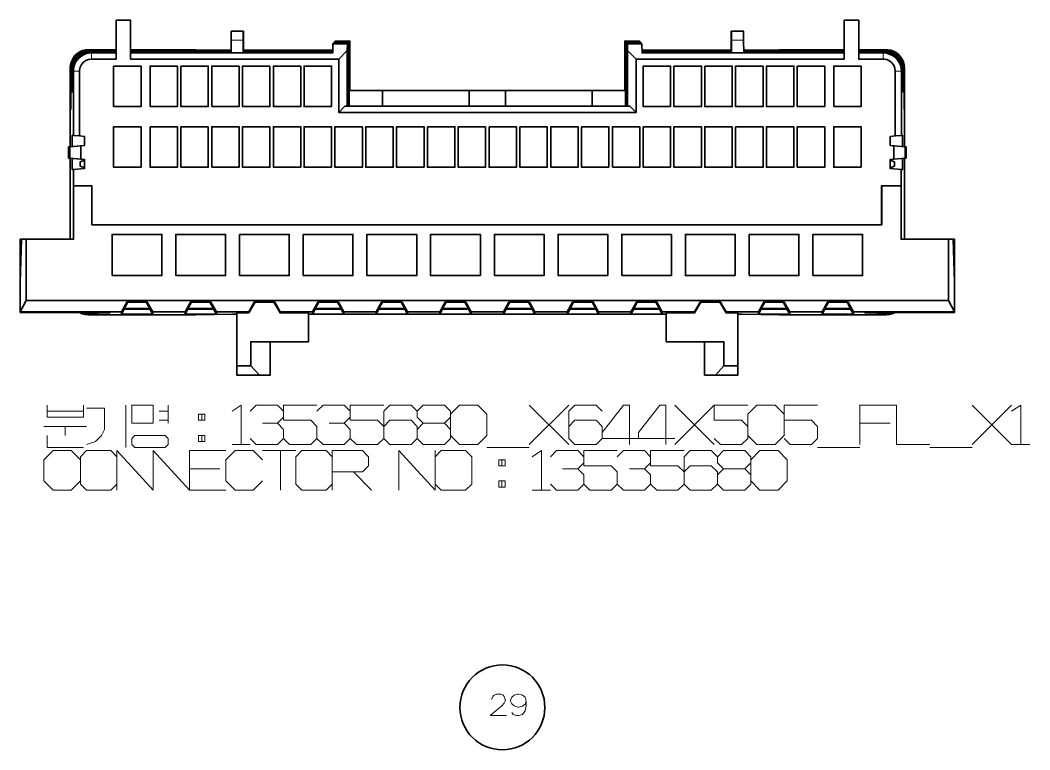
# Model space of a CAD drawing. Header units: millimetres. Extents: x 0 to 174, y 0 to 33.
# Drawn here: x 19.269 to 22.544, y 12.629 to 14.996 of the extents above; entities that cross this region are included whole.
import ezdxf

# ---------------------------------------------------------------- set-up
doc = ezdxf.new("R2010")
doc.units = ezdxf.units.MM
doc.layers.add('PDF2_형상', color=157, linetype='Continuous', true_color=0x405f80)

msp = doc.modelspace()

# ---------------------------------------------------------------- linework, layer by layer
at = {"layer": 'PDF2_형상', "color": 7, "lineweight": 35}
for points in [[(22.1269, 14.4589), (22.1275, 14.4589), (22.1275, 14.5118), (22.0915, 14.515), (22.0915, 14.5446), (22.1037, 14.5456), (22.1037, 14.5888), (22.0915, 14.5899), (22.0915, 14.6193), (22.1078, 14.6208), (22.1078, 14.8311), (22.1065, 14.8408), (22.1029, 14.8499), (22.0972, 14.8578), (22.0897, 14.864), (22.081, 14.8683), (22.0714, 14.8703), (22.0686, 14.8703), (21.9892, 14.8703), (21.9892, 14.9962), (21.9419, 14.9962), (21.9419, 14.8703), (21.2667, 14.8703), (21.2667, 14.6969), (20.3021, 14.6969), (20.3021, 14.8703), (19.6269, 14.8703), (19.6269, 14.9962), (19.5797, 14.9962), (19.5797, 14.8703), (19.5003, 14.8703), (19.4906, 14.869), (19.4815, 14.8656), (19.4736, 14.8599), (19.4674, 14.8524), (19.4631, 14.8435), (19.4611, 14.8339), (19.4611, 14.8311), (19.4611, 14.6208), (19.4774, 14.6193), (19.4774, 14.5899), (19.465, 14.5888), (19.465, 14.5456), (19.4774, 14.5446), (19.4774, 14.515), (19.4414, 14.5118), (19.4414, 14.4589), (19.4419, 14.4589), (19.4419, 14.2857), (19.2883, 14.2857), (19.2733, 14.2857)], [(19.6269, 14.8901), (19.9528, 14.8901), (19.9529, 14.9318), (19.9532, 14.959), (19.9532, 14.9601), (19.9533, 14.9603), (19.9926, 14.9603)], [(20.2829, 14.92), (20.2826, 14.8901), (19.9921, 14.8901), (19.9931, 14.8911), (19.9931, 14.9603), (19.9926, 14.9603), (19.9926, 14.9601), (19.9926, 14.9592), (19.9924, 14.9318), (19.9921, 14.8901), (19.9528, 14.8901)], [(21.5761, 14.9603), (21.5757, 14.9603), (21.5757, 14.8911), (21.5767, 14.8901), (21.5765, 14.9318), (21.5762, 14.959), (21.5762, 14.9601), (21.5761, 14.9603), (21.6156, 14.9603), (21.6156, 14.9601), (21.6157, 14.9592), (21.616, 14.9318), (21.6161, 14.8901), (21.5767, 14.8901), (21.2862, 14.8901), (21.286, 14.92)], [(20.2868, 14.9222), (20.2868, 14.9239), (20.2911, 14.9282), (20.3385, 14.9282)], [(20.2868, 14.9239), (20.334, 14.9239)], [(20.3301, 14.92), (20.33, 14.8982), (20.33, 14.7168)], [(20.3326, 14.7168), (20.3326, 14.855), (20.3324, 14.9222)], [(20.3336, 14.7168), (20.3336, 14.8546), (20.334, 14.9239), (20.3385, 14.9282), (20.3385, 14.8987), (20.3385, 14.7679)], [(21.2304, 14.7679), (21.2304, 14.8987), (21.2304, 14.9282), (21.2349, 14.9239), (21.2821, 14.9239)], [(21.2304, 14.9282), (21.2776, 14.9282), (21.2821, 14.9239), (21.2821, 14.9222)], [(21.2351, 14.7168), (21.2351, 14.8546), (21.2349, 14.9239)], [(21.2364, 14.9222), (21.2361, 14.855), (21.2361, 14.7168)], [(21.2389, 14.7168), (21.2389, 14.8982), (21.2387, 14.92)], [(19.5797, 14.9006), (19.4899, 14.9006), (19.4801, 14.8997), (19.4706, 14.8974), (19.4617, 14.8933), (19.4535, 14.8879), (19.4463, 14.8812), (19.4403, 14.8735), (19.4357, 14.8649), (19.4325, 14.8556), (19.431, 14.8458), (19.4308, 14.8415), (19.4308, 14.5857)], [(19.5797, 14.8942), (19.5443, 14.8942), (19.5443, 14.8953), (19.4951, 14.8953), (19.4853, 14.8944), (19.4758, 14.8921), (19.4668, 14.8882), (19.4586, 14.8828), (19.4515, 14.8761), (19.4456, 14.8683), (19.4408, 14.8596), (19.4378, 14.8503), (19.4363, 14.8407), (19.4361, 14.8362), (19.4361, 14.764), (19.4383, 14.764), (19.4383, 14.834), (19.4383, 14.8358), (19.4396, 14.8456), (19.4422, 14.855), (19.4432, 14.8574), (19.4479, 14.866), (19.4539, 14.8738), (19.4611, 14.8804), (19.4693, 14.8857), (19.4783, 14.8896), (19.4878, 14.8921), (19.4976, 14.8929)], [(19.4413, 14.6225), (19.4413, 14.8311), (19.4414, 14.8354), (19.4429, 14.8451), (19.446, 14.8544), (19.4507, 14.8631), (19.4567, 14.8708), (19.4638, 14.8775), (19.4719, 14.8829), (19.481, 14.8869), (19.4904, 14.8893), (19.5003, 14.8901), (19.5797, 14.8901)], [(19.5797, 14.8928), (19.4976, 14.8928)], [(19.5443, 14.8928), (19.5443, 14.8942)], [(19.9528, 14.8987), (19.8372, 14.9006), (19.6269, 14.9006)], [(19.6269, 14.8942), (19.9528, 14.8942)], [(19.9528, 14.8928), (19.6269, 14.8928)], [(20.2826, 14.8987), (19.9931, 14.8987)], [(19.9931, 14.8942), (20.2826, 14.8942)], [(20.2826, 14.8928), (19.9931, 14.8928)], [(20.3021, 14.8703), (20.33, 14.8982)], [(21.2389, 14.8982), (21.2667, 14.8703)], [(21.5757, 14.8987), (21.2861, 14.8987)], [(21.2862, 14.8942), (21.5757, 14.8942)], [(21.5757, 14.8928), (21.2862, 14.8928)], [(21.9419, 14.9006), (21.7317, 14.9006), (21.616, 14.8987)], [(21.6161, 14.8942), (21.9419, 14.8942)], [(21.9419, 14.8928), (21.6161, 14.8928)], [(21.6161, 14.8901), (21.9419, 14.8901)], [(22.1381, 14.5857), (22.1381, 14.8415), (22.1372, 14.8513), (22.1347, 14.8608), (22.1308, 14.8697), (22.1254, 14.8779), (22.1188, 14.8851), (22.111, 14.8911), (22.1024, 14.8957), (22.0931, 14.8989), (22.0833, 14.9004), (22.0789, 14.9006), (21.9892, 14.9006)], [(21.9892, 14.8942), (22.0246, 14.8942), (22.0246, 14.8953), (22.0738, 14.8953), (22.0781, 14.8951), (22.0878, 14.8936), (22.0971, 14.8906), (22.1057, 14.8858), (22.1135, 14.8799), (22.1201, 14.8728), (22.1256, 14.8646), (22.1296, 14.8556), (22.1319, 14.8461), (22.1328, 14.8362), (22.1328, 14.764), (22.1306, 14.764), (22.1306, 14.834), (22.1297, 14.8438), (22.1272, 14.8532), (22.1267, 14.855), (22.1224, 14.8639), (22.1167, 14.8718), (22.1097, 14.8788), (22.1017, 14.8844), (22.0929, 14.8887), (22.0835, 14.8915), (22.0738, 14.8928), (22.0713, 14.8929)], [(22.0713, 14.8928), (21.9892, 14.8928)], [(21.9892, 14.8901), (22.0686, 14.8901), (22.0729, 14.89), (22.0826, 14.8885), (22.0919, 14.8854), (22.1006, 14.8807), (22.1083, 14.8747), (22.115, 14.8675), (22.1204, 14.8594), (22.1244, 14.8504), (22.1268, 14.841), (22.1276, 14.8311), (22.1276, 14.6225)], [(22.0246, 14.8942), (22.0246, 14.8928)], [(20.3336, 14.8546), (20.3326, 14.8546)], [(21.2361, 14.8546), (21.2351, 14.8546)], [(20.3362, 14.7168), (20.3364, 14.7679), (20.4444, 14.7679), (20.7254, 14.7679)], [(20.4444, 14.7168), (20.4444, 14.7679)], [(20.7254, 14.7168), (20.7254, 14.7679), (20.8435, 14.7679), (21.1244, 14.7679)], [(20.8435, 14.7679), (20.8435, 14.7168)], [(21.1244, 14.7168), (21.1244, 14.7679), (21.2325, 14.7679), (21.2325, 14.7168)], [(20.3021, 14.6969), (20.3222, 14.7168), (21.2467, 14.7168), (21.2667, 14.6969)], [(19.4375, 14.5864), (19.4375, 14.6228), (19.4413, 14.6225), (19.4611, 14.6208)], [(22.1078, 14.6208), (22.1276, 14.6225), (22.1314, 14.6228), (22.1314, 14.5864)], [(19.465, 14.5888), (19.4293, 14.5856), (19.4257, 14.5853), (19.4257, 14.549), (19.4293, 14.5488), (19.4293, 14.5856)], [(22.1396, 14.5856), (22.1396, 14.5488), (22.1432, 14.549), (22.1432, 14.5853), (22.1396, 14.5856), (22.1037, 14.5888)], [(19.465, 14.5456), (19.4293, 14.5488)], [(19.4308, 14.5486), (19.4308, 14.2857)], [(19.4414, 14.5118), (19.4375, 14.5115), (19.4375, 14.5481)], [(22.1396, 14.5488), (22.1037, 14.5456)], [(22.1314, 14.5481), (22.1314, 14.5115), (22.1275, 14.5118)], [(22.1381, 14.2857), (22.1381, 14.5486)], [(19.4774, 14.5422), (19.4636, 14.5367), (19.4636, 14.5229), (19.4774, 14.5174)], [(22.0915, 14.5422), (22.1053, 14.5367), (22.1053, 14.5229), (22.0915, 14.5174)], [(19.4419, 14.4589), (19.501, 14.4589), (19.501, 14.3325), (22.0639, 14.3325), (22.0639, 14.4589), (22.1269, 14.4589), (22.1269, 14.2857), (22.2804, 14.2857), (22.2804, 14.0868), (22.3001, 14.05), (21.9721, 14.05), (21.9721, 14.0429), (21.8704, 14.0429), (21.8704, 14.05), (21.7654, 14.05), (21.7654, 14.0429), (21.6638, 14.0429), (21.6638, 14.05), (21.5587, 14.05), (21.5587, 14.0463), (21.5974, 14.0463), (21.5974, 13.8743), (21.5974, 13.8447), (21.5242, 13.8447), (21.5521, 13.8743), (21.5521, 13.9531), (21.3651, 13.9531), (21.3651, 14.0463), (21.4569, 14.0463), (21.4569, 14.05), (21.3519, 14.05), (21.3519, 14.0429), (21.2503, 14.0429), (21.2503, 14.05), (21.1453, 14.05), (21.1453, 14.0429), (21.0436, 14.0429), (21.0436, 14.05), (20.9386, 14.05), (20.9386, 14.0429), (20.8369, 14.0429), (20.8369, 14.05), (20.7319, 14.05), (20.7319, 14.0429), (20.6303, 14.0429), (20.6303, 14.05), (20.5253, 14.05), (20.5253, 14.0429), (20.4235, 14.0429), (20.4235, 14.05), (20.3185, 14.05), (20.3185, 14.0429), (20.2168, 14.0429), (20.2168, 14.05), (20.1118, 14.05), (20.1118, 14.0463), (20.2038, 14.0463), (20.2038, 13.9531), (20.0167, 13.9531), (20.0167, 13.8743), (20.0447, 13.8447)], [(19.501, 14.4589), (19.5015, 14.4589), (19.5015, 14.3325)], [(22.0635, 14.3325), (22.0635, 14.4589), (22.0639, 14.4589)], [(19.2883, 14.0868), (19.2686, 14.05), (19.2686, 14.1461), (19.2686, 14.2857), (19.2733, 14.2857), (19.2686, 14.1461)], [(22.2804, 14.0868), (19.2883, 14.0868), (19.2883, 14.2857)], [(22.0826, 14.0479), (22.0821, 14.0478), (22.0724, 14.0469), (22.0092, 14.0469), (22.0092, 14.0479), (22.3001, 14.0479), (22.3001, 14.05), (22.3001, 14.1461), (22.3001, 14.2857), (22.2956, 14.2857), (22.2804, 14.2857)], [(22.2956, 14.2857), (22.3001, 14.1461)], [(19.5968, 14.05), (19.6143, 14.0817), (19.6808, 14.0817), (19.6985, 14.05)], [(19.5968, 14.0429), (19.6057, 14.0586)], [(19.6175, 14.0817), (19.6057, 14.0612)], [(19.6894, 14.0612), (19.6778, 14.0817)], [(19.6985, 14.0429), (19.6894, 14.0586)], [(19.8035, 14.05), (19.821, 14.0817), (19.8876, 14.0817), (19.9051, 14.05)], [(19.8035, 14.0429), (19.8124, 14.0586)], [(19.8242, 14.0817), (19.8124, 14.0612)], [(19.8963, 14.0612), (19.8844, 14.0817)], [(19.9051, 14.0429), (19.8963, 14.0586)], [(20.0306, 14.0817), (20.0101, 14.0463)], [(20.0101, 14.05), (20.0278, 14.0817), (20.0943, 14.0817), (20.1118, 14.05)], [(20.0914, 14.0817), (20.1118, 14.0463)], [(20.2168, 14.05), (20.2344, 14.0817), (20.301, 14.0817), (20.3185, 14.05)], [(20.2168, 14.0429), (20.2258, 14.0586)], [(20.2375, 14.0817), (20.2258, 14.0612)], [(20.3096, 14.0612), (20.2978, 14.0817)], [(20.3185, 14.0429), (20.3096, 14.0586)], [(20.4235, 14.05), (20.4411, 14.0817), (20.5076, 14.0817), (20.5253, 14.05)], [(20.4235, 14.0429), (20.4325, 14.0586)], [(20.4442, 14.0817), (20.4325, 14.0612)], [(20.5163, 14.0612), (20.5046, 14.0817)], [(20.5253, 14.0429), (20.5163, 14.0586)], [(20.6303, 14.05), (20.6478, 14.0817), (20.7143, 14.0817), (20.7319, 14.05)], [(20.6303, 14.0429), (20.6392, 14.0586)], [(20.651, 14.0817), (20.6392, 14.0612)], [(20.7229, 14.0612), (20.7112, 14.0817)], [(20.7229, 14.0586), (20.7319, 14.0429)], [(20.8369, 14.05), (20.8544, 14.0817), (20.9211, 14.0817), (20.9386, 14.05)], [(20.8369, 14.0429), (20.8458, 14.0586)], [(20.8576, 14.0817), (20.8458, 14.0612)], [(20.9296, 14.0612), (20.9179, 14.0817)], [(20.9386, 14.0429), (20.9296, 14.0586)], [(21.0436, 14.05), (21.0611, 14.0817), (21.1278, 14.0817), (21.1453, 14.05)], [(21.0526, 14.0586), (21.0436, 14.0429)], [(21.0643, 14.0817), (21.0526, 14.0612)], [(21.1364, 14.0612), (21.1246, 14.0817)], [(21.1453, 14.0429), (21.1364, 14.0586)], [(21.2503, 14.05), (21.2679, 14.0817), (21.3344, 14.0817), (21.3519, 14.05)], [(21.2503, 14.0429), (21.2593, 14.0586)], [(21.271, 14.0817), (21.2593, 14.0612)], [(21.3431, 14.0612), (21.3312, 14.0817)], [(21.3519, 14.0429), (21.3431, 14.0586)], [(21.4569, 14.05), (21.4746, 14.0817), (21.5411, 14.0817), (21.5587, 14.05)], [(21.4774, 14.0817), (21.4569, 14.0463)], [(21.5382, 14.0817), (21.5587, 14.0463)], [(21.6638, 14.05), (21.6813, 14.0817), (21.7478, 14.0817), (21.7654, 14.05)], [(21.6726, 14.0586), (21.6638, 14.0429)], [(21.6844, 14.0817), (21.6726, 14.0612)], [(21.7564, 14.0612), (21.7447, 14.0817)], [(21.7564, 14.0586), (21.7654, 14.0429)], [(21.8704, 14.05), (21.8879, 14.0817), (21.9546, 14.0817), (21.9721, 14.05)], [(21.8793, 14.0586), (21.8704, 14.0429)], [(21.8911, 14.0817), (21.8793, 14.0612)], [(21.9631, 14.0612), (21.9514, 14.0817)], [(21.9631, 14.0586), (21.9721, 14.0429)], [(19.4863, 14.0479), (19.496, 14.0469), (19.4965, 14.0469), (19.5596, 14.0469), (19.5596, 14.0479), (19.2686, 14.0479), (19.2686, 14.05), (19.5968, 14.05), (19.5968, 14.0429), (19.6985, 14.0429), (19.6985, 14.05), (19.8035, 14.05), (19.8035, 14.0429), (19.9051, 14.0429), (19.9051, 14.05), (20.0101, 14.05), (20.0101, 14.0463), (19.9714, 14.0463), (19.9714, 13.8743), (19.9714, 13.8447), (20.0447, 13.8447), (20.0797, 13.8447), (20.0797, 13.9531)], [(19.4611, 14.0479), (19.47, 14.0438), (19.4794, 14.0412), (19.4893, 14.0404), (19.4899, 14.0404), (19.8372, 14.0404), (19.9576, 14.0422), (19.9714, 14.0422)], [(19.4664, 14.0479), (19.4756, 14.0444), (19.4853, 14.0425), (19.4917, 14.0422), (19.5207, 14.0422), (19.5207, 14.0414), (19.4908, 14.0414), (19.4824, 14.0419), (19.4728, 14.0442), (19.4638, 14.0479)], [(20.2038, 14.0422), (21.3651, 14.0422)], [(21.5974, 14.0422), (21.6113, 14.0422), (21.7317, 14.0404), (22.0789, 14.0404), (22.0888, 14.0411), (22.0982, 14.0436), (22.1072, 14.0475), (22.1078, 14.0479)], [(22.1051, 14.0479), (22.0972, 14.0446), (22.0878, 14.0421), (22.0779, 14.0414), (22.0482, 14.0414), (22.0482, 14.0422), (22.0771, 14.0422), (22.0869, 14.0431), (22.0964, 14.0454), (22.1024, 14.0479)], [(21.4892, 13.9531), (21.4892, 13.8447), (21.5242, 13.8447)], [(19.9714, 13.8743), (20.0167, 13.8743)], [(21.5521, 13.8743), (21.5974, 13.8743)]]:
    msp.add_lwpolyline(points, dxfattribs=at)
at = {"layer": 'PDF2_형상', "color": 7, "lineweight": 13}
for points in [[(19.9924, 14.9318), (19.9529, 14.9318)], [(21.616, 14.9318), (21.5765, 14.9318)], [(19.4899, 14.9006), (19.4908, 14.8996)], [(19.4917, 14.8987), (19.4951, 14.8953)], [(19.4976, 14.8928), (19.5003, 14.8901), (19.5003, 14.8703)], [(22.0686, 14.8703), (22.0686, 14.8901), (22.0713, 14.8928)], [(22.0738, 14.8953), (22.0771, 14.8987)], [(22.0779, 14.8996), (22.0789, 14.9006)], [(19.4317, 14.8406), (19.4308, 14.8415)], [(19.4361, 14.8362), (19.4326, 14.8397)], [(22.1363, 14.8397), (22.1328, 14.8362)], [(22.1381, 14.8415), (22.1371, 14.8406)], [(19.4611, 14.8311), (19.4413, 14.8311), (19.4383, 14.834)], [(22.1306, 14.834), (22.1276, 14.8311), (22.1078, 14.8311)], [(19.4908, 14.0414), (19.4899, 14.0404)], [(19.4965, 14.0469), (19.4917, 14.0422)], [(22.0771, 14.0422), (22.0724, 14.0469)], [(22.0789, 14.0404), (22.0779, 14.0414)], [(19.3556, 13.7472), (19.3556, 13.7079), (19.4736, 13.7079), (19.4736, 13.7472), (19.4736, 13.7275), (19.3556, 13.7275)], [(19.4835, 13.7374), (19.5425, 13.7374), (19.5425, 13.6981), (19.5425, 13.6685), (19.5326, 13.6488), (19.5131, 13.6292), (19.4835, 13.6193)], [(19.6114, 13.7472), (19.6114, 13.6094)], [(19.7197, 13.7275), (19.7492, 13.7275)], [(19.7492, 13.7472), (19.7492, 13.6882)], [(19.956, 13.7275), (19.9854, 13.7472), (19.9854, 13.6193)], [(20.015, 13.7275), (20.0346, 13.7472), (20.1036, 13.7472), (20.1232, 13.7275), (20.1232, 13.7079), (20.1036, 13.6882), (20.0543, 13.6882), (20.1036, 13.6882), (20.1232, 13.6685), (20.1232, 13.6389), (20.1036, 13.6193), (20.0346, 13.6193), (20.015, 13.6389)], [(20.2315, 13.7472), (20.1232, 13.7472), (20.1232, 13.6981), (20.2118, 13.6981), (20.2315, 13.6783), (20.2315, 13.6389), (20.2118, 13.6193), (20.1429, 13.6193), (20.1232, 13.6389)], [(20.2315, 13.7275), (20.2512, 13.7472), (20.3201, 13.7472), (20.3397, 13.7275), (20.3397, 13.7079), (20.3201, 13.6882), (20.2708, 13.6882), (20.3201, 13.6882), (20.3397, 13.6685), (20.3397, 13.6389), (20.3201, 13.6193), (20.2512, 13.6193), (20.2315, 13.6389)], [(20.4481, 13.7472), (20.3397, 13.7472), (20.3397, 13.6981), (20.4283, 13.6981), (20.4481, 13.6783), (20.4481, 13.6389), (20.4283, 13.6193), (20.3594, 13.6193), (20.3397, 13.6389)], [(20.5563, 13.7275), (20.5367, 13.7472), (20.4678, 13.7472), (20.4481, 13.7275), (20.4481, 13.6389), (20.4678, 13.6193), (20.5367, 13.6193), (20.5563, 13.6389), (20.5563, 13.6783), (20.5367, 13.6981), (20.4678, 13.6981), (20.4481, 13.6783)], [(20.9204, 13.7472), (21.0485, 13.6193)], [(21.0485, 13.7472), (20.9204, 13.6193)], [(21.1567, 13.7275), (21.1369, 13.7472), (21.0681, 13.7472), (21.0485, 13.7275), (21.0485, 13.6389), (21.0681, 13.6193), (21.1369, 13.6193), (21.1567, 13.6389), (21.1567, 13.6783), (21.1369, 13.6981), (21.0681, 13.6981), (21.0485, 13.6783)], [(21.2453, 13.6193), (21.2453, 13.7472), (21.2256, 13.7472), (21.1567, 13.6586), (21.1567, 13.6389), (21.2749, 13.6389)], [(21.3633, 13.6193), (21.3633, 13.7472), (21.3438, 13.7472), (21.2749, 13.6586), (21.2749, 13.6389), (21.3929, 13.6389)], [(21.3929, 13.7472), (21.5208, 13.6193)], [(21.5208, 13.7472), (21.3929, 13.6193)], [(21.6292, 13.7472), (21.5208, 13.7472), (21.5208, 13.6981), (21.6094, 13.6981), (21.6292, 13.6783), (21.6292, 13.6389), (21.6094, 13.6193), (21.5406, 13.6193), (21.5208, 13.6389)], [(21.8556, 13.7472), (21.7472, 13.7472), (21.7472, 13.6981), (21.8358, 13.6981), (21.8556, 13.6783), (21.8556, 13.6389), (21.8358, 13.6193), (21.7669, 13.6193), (21.7472, 13.6389)], [(22.2197, 13.6193), (22.1114, 13.6193), (22.1114, 13.7472), (21.9933, 13.7472), (21.9933, 13.6193)], [(22.3575, 13.7472), (22.4854, 13.6193), (22.5444, 13.6193)], [(22.4854, 13.7472), (22.3575, 13.6193)], [(22.4854, 13.7275), (22.515, 13.7472), (22.515, 13.6193)], [(19.7197, 13.6981), (19.7492, 13.6981)], [(19.8575, 13.7176), (19.8575, 13.6981)], [(19.3457, 13.6783), (19.4835, 13.6783)], [(19.4146, 13.6783), (19.4146, 13.6488)], [(20.576, 13.6882), (20.5563, 13.6685), (20.5563, 13.6389), (20.576, 13.6193), (20.6449, 13.6193), (20.6646, 13.6389), (20.6646, 13.6685), (20.6449, 13.6882)], [(22.0918, 13.6882), (21.9933, 13.6882)], [(19.3556, 13.6488), (19.3556, 13.6094), (19.4736, 13.6094)], [(19.8575, 13.6488), (19.8575, 13.6292)], [(19.4638, 13.57), (19.4343, 13.5996), (19.3751, 13.5996), (19.3457, 13.57), (19.3457, 13.5011), (19.3751, 13.4717), (19.4343, 13.4717), (19.4638, 13.5011)], [(19.5819, 13.4717), (19.5819, 13.5996), (19.7, 13.4717), (19.7, 13.5996)], [(19.7, 13.4717), (19.7, 13.5996), (19.8181, 13.4717), (19.8181, 13.5996)], [(19.9363, 13.5996), (19.8181, 13.5996), (19.8181, 13.4717), (19.9363, 13.4717)], [(20.0543, 13.57), (20.0249, 13.5996), (19.9657, 13.5996), (19.9363, 13.57), (19.9363, 13.5011), (19.9657, 13.4717), (20.0249, 13.4717), (20.0543, 13.5011)], [(19.956, 13.6193), (20.015, 13.6193)], [(20.0543, 13.5996), (20.1626, 13.5996)], [(20.1133, 13.5996), (20.1133, 13.4717)], [(20.2807, 13.4717), (20.2807, 13.5996), (20.3792, 13.5996), (20.3989, 13.5799), (20.3989, 13.5504), (20.3792, 13.5307), (20.2807, 13.5307)], [(20.4972, 13.4717), (20.4972, 13.5996), (20.6154, 13.4717), (20.6154, 13.5996)], [(20.7826, 13.6094), (20.9204, 13.6094)], [(20.9303, 13.5799), (20.9599, 13.5996), (20.9599, 13.4717)], [(20.9894, 13.5799), (21.009, 13.5996), (21.0779, 13.5996), (21.0976, 13.5799), (21.0976, 13.5603), (21.0779, 13.5406), (21.0287, 13.5406), (21.0779, 13.5406), (21.0976, 13.5208), (21.0976, 13.4912), (21.0779, 13.4717), (21.009, 13.4717), (20.9894, 13.4912)], [(21.206, 13.5996), (21.0976, 13.5996), (21.0976, 13.5504), (21.1863, 13.5504), (21.206, 13.5307), (21.206, 13.4912), (21.1863, 13.4717), (21.1174, 13.4717), (21.0976, 13.4912)], [(21.206, 13.5799), (21.2256, 13.5996), (21.2944, 13.5996), (21.3142, 13.5799), (21.3142, 13.5603), (21.2944, 13.5406), (21.2453, 13.5406), (21.2944, 13.5406), (21.3142, 13.5208), (21.3142, 13.4912), (21.2944, 13.4717), (21.2256, 13.4717), (21.206, 13.4912)], [(21.4225, 13.5996), (21.3142, 13.5996), (21.3142, 13.5504), (21.4028, 13.5504), (21.4225, 13.5307), (21.4225, 13.4912), (21.4028, 13.4717), (21.3339, 13.4717), (21.3142, 13.4912)], [(21.5307, 13.5799), (21.511, 13.5996), (21.4421, 13.5996), (21.4225, 13.5799), (21.4225, 13.4912), (21.4421, 13.4717), (21.511, 13.4717), (21.5307, 13.4912), (21.5307, 13.5307), (21.511, 13.5504), (21.4421, 13.5504), (21.4225, 13.5307)], [(21.8556, 13.6094), (21.9933, 13.6094)], [(22.2197, 13.6094), (22.3575, 13.6094)], [(20.8319, 13.57), (20.8319, 13.5504)], [(19.9165, 13.5406), (19.8181, 13.5406)], [(20.3496, 13.5307), (20.4086, 13.4717)], [(21.5504, 13.5406), (21.5307, 13.5208), (21.5307, 13.4912), (21.5504, 13.4717), (21.6193, 13.4717), (21.639, 13.4912), (21.639, 13.5208), (21.6193, 13.5406)], [(20.8319, 13.5011), (20.8319, 13.4815)], [(20.9303, 13.4717), (20.9894, 13.4717)]]:
    msp.add_lwpolyline(points, dxfattribs=at)
at = {"layer": 'PDF2_형상', "color": 7, "lineweight": 35}
for points in [[(20.2851, 14.9222), (20.3324, 14.9222), (20.3301, 14.92), (20.2829, 14.92)], [(21.286, 14.92), (21.2387, 14.92), (21.2364, 14.9222), (21.2838, 14.9222)], [(19.5207, 14.8996), (19.4908, 14.8996), (19.4811, 14.8987), (19.4715, 14.8964), (19.4626, 14.8924), (19.4544, 14.8871), (19.4472, 14.8804), (19.4413, 14.8726), (19.4365, 14.864), (19.4335, 14.8547), (19.4319, 14.845), (19.4317, 14.8406), (19.4317, 14.7069), (19.4326, 14.7069), (19.4326, 14.8397), (19.4328, 14.844), (19.4343, 14.8537), (19.4375, 14.8631), (19.4421, 14.8717), (19.4481, 14.8794), (19.4553, 14.8861), (19.4635, 14.8915), (19.4724, 14.8956), (19.4819, 14.8979), (19.4917, 14.8987), (19.5207, 14.8987)], [(22.1371, 14.7069), (22.1363, 14.7069), (22.1363, 14.8397), (22.1354, 14.8494), (22.1329, 14.8589), (22.129, 14.8679), (22.1236, 14.8761), (22.1169, 14.8833), (22.1092, 14.8893), (22.1006, 14.8939), (22.0912, 14.8971), (22.0815, 14.8986), (22.0771, 14.8987), (22.0482, 14.8987), (22.0482, 14.8996), (22.0779, 14.8996), (22.0824, 14.8994), (22.0921, 14.8979), (22.1014, 14.8947), (22.11, 14.8901), (22.1178, 14.8842), (22.1244, 14.8771), (22.1299, 14.8689), (22.1339, 14.8599), (22.1363, 14.8504), (22.1371, 14.8406)], [(19.5718, 14.716), (19.5718, 14.8471), (19.6608, 14.8471), (19.6608, 14.716)], [(19.6899, 14.716), (19.6899, 14.8471), (19.7789, 14.8471), (19.7789, 14.716)], [(19.7899, 14.8471), (19.8789, 14.8471), (19.8789, 14.716), (19.7899, 14.716)], [(19.89, 14.716), (19.89, 14.8471), (19.9789, 14.8471), (19.9789, 14.716)], [(20.0789, 14.8471), (20.0789, 14.716), (19.99, 14.716), (19.99, 14.8471)], [(20.1789, 14.8471), (20.1789, 14.716), (20.09, 14.716), (20.09, 14.8471)], [(20.2789, 14.716), (20.1899, 14.716), (20.1899, 14.8471), (20.2789, 14.8471)], [(21.3789, 14.716), (21.29, 14.716), (21.29, 14.8471), (21.3789, 14.8471)], [(21.3899, 14.8471), (21.4789, 14.8471), (21.4789, 14.716), (21.3899, 14.716)], [(21.49, 14.8471), (21.5789, 14.8471), (21.5789, 14.716), (21.49, 14.716)], [(21.6789, 14.8471), (21.6789, 14.716), (21.5899, 14.716), (21.5899, 14.8471)], [(21.7789, 14.716), (21.69, 14.716), (21.69, 14.8471), (21.7789, 14.8471)], [(21.8789, 14.8471), (21.8789, 14.716), (21.79, 14.716), (21.79, 14.8471)], [(21.9081, 14.716), (21.9081, 14.8471), (21.9971, 14.8471), (21.9971, 14.716)], [(19.6608, 14.6503), (19.6608, 14.5192), (19.5718, 14.5192), (19.5718, 14.6503)], [(19.6899, 14.6503), (19.7789, 14.6503), (19.7789, 14.5192), (19.6899, 14.5192)], [(19.8789, 14.6503), (19.8789, 14.5192), (19.7899, 14.5192), (19.7899, 14.6503)], [(19.89, 14.5192), (19.89, 14.6503), (19.9789, 14.6503), (19.9789, 14.5192)], [(20.0789, 14.6503), (20.0789, 14.5192), (19.99, 14.5192), (19.99, 14.6503)], [(20.1789, 14.5192), (20.09, 14.5192), (20.09, 14.6503), (20.1789, 14.6503)], [(20.2789, 14.5192), (20.1899, 14.5192), (20.1899, 14.6503), (20.2789, 14.6503)], [(20.3789, 14.6503), (20.3789, 14.5192), (20.2899, 14.5192), (20.2899, 14.6503)], [(20.4789, 14.6503), (20.4789, 14.5192), (20.39, 14.5192), (20.39, 14.6503)], [(20.5789, 14.5192), (20.49, 14.5192), (20.49, 14.6503), (20.5789, 14.6503)], [(20.59, 14.6503), (20.6789, 14.6503), (20.6789, 14.5192), (20.59, 14.5192)], [(20.7789, 14.6503), (20.7789, 14.5192), (20.69, 14.5192), (20.69, 14.6503)], [(20.79, 14.6503), (20.8789, 14.6503), (20.8789, 14.5192), (20.79, 14.5192)], [(20.89, 14.6503), (20.9789, 14.6503), (20.9789, 14.5192), (20.89, 14.5192)], [(20.99, 14.5192), (20.99, 14.6503), (21.0789, 14.6503), (21.0789, 14.5192)], [(21.1789, 14.5192), (21.09, 14.5192), (21.09, 14.6503), (21.1789, 14.6503)], [(21.19, 14.5192), (21.19, 14.6503), (21.2789, 14.6503), (21.2789, 14.5192)], [(21.3789, 14.5192), (21.29, 14.5192), (21.29, 14.6503), (21.3789, 14.6503)], [(21.3899, 14.5192), (21.3899, 14.6503), (21.4789, 14.6503), (21.4789, 14.5192)], [(21.5789, 14.6503), (21.5789, 14.5192), (21.49, 14.5192), (21.49, 14.6503)], [(21.5899, 14.6503), (21.6789, 14.6503), (21.6789, 14.5192), (21.5899, 14.5192)], [(21.7789, 14.6503), (21.7789, 14.5192), (21.69, 14.5192), (21.69, 14.6503)], [(21.79, 14.5192), (21.79, 14.6503), (21.8789, 14.6503), (21.8789, 14.5192)], [(21.9971, 14.5192), (21.9081, 14.5192), (21.9081, 14.6503), (21.9971, 14.6503)], [(19.5669, 14.1676), (19.7283, 14.1676), (19.7283, 14.3014), (19.5669, 14.3014)], [(19.7736, 14.1676), (19.7736, 14.3014), (19.935, 14.3014), (19.935, 14.1676)], [(19.9803, 14.3014), (19.9803, 14.1676), (20.1417, 14.1676), (20.1417, 14.3014)], [(20.1869, 14.1676), (20.1869, 14.3014), (20.3483, 14.3014), (20.3483, 14.1676)], [(20.3936, 14.1676), (20.5551, 14.1676), (20.5551, 14.3014), (20.3936, 14.3014)], [(20.7618, 14.1676), (20.7618, 14.3014), (20.6004, 14.3014), (20.6004, 14.1676)], [(20.8071, 14.1676), (20.8071, 14.3014), (20.9685, 14.3014), (20.9685, 14.1676)], [(21.1751, 14.1676), (21.1751, 14.3014), (21.0137, 14.3014), (21.0137, 14.1676)], [(21.2204, 14.1676), (21.2204, 14.3014), (21.3818, 14.3014), (21.3818, 14.1676)], [(21.5886, 14.1676), (21.5886, 14.3014), (21.4271, 14.3014), (21.4271, 14.1676)], [(21.6339, 14.1676), (21.7953, 14.1676), (21.7953, 14.3014), (21.6339, 14.3014)], [(21.8406, 14.1676), (22.0019, 14.1676), (22.0019, 14.3014), (21.8406, 14.3014)], [(19.6057, 14.0612), (19.6057, 14.0586), (19.6894, 14.0586), (19.6894, 14.0612)], [(19.8124, 14.0612), (19.8124, 14.0586), (19.8963, 14.0586), (19.8963, 14.0612)], [(20.2258, 14.0612), (20.2258, 14.0586), (20.3096, 14.0586), (20.3096, 14.0612)], [(20.4325, 14.0612), (20.4325, 14.0586), (20.5163, 14.0586), (20.5163, 14.0612)], [(20.6392, 14.0612), (20.6392, 14.0586), (20.7229, 14.0586), (20.7229, 14.0612)], [(20.8458, 14.0612), (20.8458, 14.0586), (20.9296, 14.0586), (20.9296, 14.0612)], [(21.0526, 14.0612), (21.0526, 14.0586), (21.1364, 14.0586), (21.1364, 14.0612)], [(21.2593, 14.0612), (21.2593, 14.0586), (21.3431, 14.0586), (21.3431, 14.0612)], [(21.6726, 14.0586), (21.7564, 14.0586), (21.7564, 14.0612), (21.6726, 14.0612)], [(21.8793, 14.0586), (21.9631, 14.0586), (21.9631, 14.0612), (21.8793, 14.0612)]]:
    msp.add_lwpolyline(points, close=True, dxfattribs=at)
at = {"layer": 'PDF2_형상', "color": 7, "lineweight": 13}
for points in [[(19.6311, 13.7472), (19.7, 13.7472), (19.7, 13.6882), (19.6311, 13.6882)], [(20.576, 13.7472), (20.6449, 13.7472), (20.6646, 13.7275), (20.6646, 13.7079), (20.6449, 13.6882), (20.576, 13.6882), (20.5563, 13.7079), (20.5563, 13.7275)], [(20.6942, 13.7472), (20.7532, 13.7472), (20.7826, 13.7176), (20.7826, 13.6488), (20.7532, 13.6193), (20.6942, 13.6193), (20.6646, 13.6488), (20.6646, 13.7176)], [(21.6586, 13.7472), (21.7178, 13.7472), (21.7472, 13.7176), (21.7472, 13.6488), (21.7178, 13.6193), (21.6586, 13.6193), (21.6292, 13.6488), (21.6292, 13.7176)], [(19.8476, 13.7176), (19.8674, 13.7176), (19.8674, 13.6981), (19.8476, 13.6981)], [(19.641, 13.6488), (19.7393, 13.6488), (19.7492, 13.6389), (19.7492, 13.6193), (19.7393, 13.6094), (19.641, 13.6094), (19.6311, 13.6193), (19.6311, 13.6389)], [(19.8476, 13.6488), (19.8674, 13.6488), (19.8674, 13.6292), (19.8476, 13.6292)], [(19.4835, 13.5996), (19.5622, 13.5996), (19.5819, 13.5799), (19.5819, 13.4912), (19.5622, 13.4717), (19.4835, 13.4717), (19.4638, 13.4912), (19.4638, 13.5799)], [(20.1822, 13.5996), (20.261, 13.5996), (20.2807, 13.5799), (20.2807, 13.4912), (20.261, 13.4717), (20.1822, 13.4717), (20.1626, 13.4912), (20.1626, 13.5799)], [(20.635, 13.5996), (20.7138, 13.5996), (20.7335, 13.5799), (20.7335, 13.4912), (20.7138, 13.4717), (20.635, 13.4717), (20.6154, 13.4912), (20.6154, 13.5799)], [(21.5504, 13.5996), (21.6193, 13.5996), (21.639, 13.5799), (21.639, 13.5603), (21.6193, 13.5406), (21.5504, 13.5406), (21.5307, 13.5603), (21.5307, 13.5799)], [(21.6685, 13.5996), (21.7275, 13.5996), (21.7571, 13.57), (21.7571, 13.5011), (21.7275, 13.4717), (21.6685, 13.4717), (21.639, 13.5011), (21.639, 13.57)], [(20.8221, 13.57), (20.8418, 13.57), (20.8418, 13.5504), (20.8221, 13.5504)], [(20.8221, 13.5011), (20.8418, 13.5011), (20.8418, 13.4815), (20.8221, 13.4815)]]:
    msp.add_lwpolyline(points, close=True, dxfattribs=at)
at = {"layer": 'PDF2_형상', "color": 18, "lineweight": 13, "true_color": 0x260000}
for points in [[(20.8467, 12.7403), (20.7933, 12.7403), (20.8311, 12.7714), (20.8389, 12.7803), (20.8422, 12.7869), (20.8422, 12.7936), (20.8389, 12.8014), (20.8356, 12.8058), (20.8278, 12.8092), (20.8144, 12.8092), (20.8067, 12.8058), (20.8033, 12.8025), (20.7989, 12.7958), (20.7989, 12.7925)], [(20.91, 12.7869), (20.9067, 12.7992), (20.8989, 12.8058), (20.8867, 12.8092), (20.8833, 12.8092), (20.8711, 12.8058), (20.8633, 12.7992), (20.86, 12.7903), (20.86, 12.7869), (20.8633, 12.7781), (20.8711, 12.7714), (20.8833, 12.7669), (20.8867, 12.7669), (20.8989, 12.7703), (20.9067, 12.7769), (20.91, 12.7869), (20.91, 12.7714), (20.9067, 12.7558), (20.8989, 12.7436), (20.8867, 12.7403), (20.8789, 12.7403), (20.8678, 12.7436), (20.8633, 12.7503)]]:
    msp.add_lwpolyline(points, dxfattribs=at)
at = {"layer": 'PDF2_형상', "color": 18, "lineweight": 35, "true_color": 0x260000}
msp.add_circle((20.8332, 12.7666), 0.1378, dxfattribs=at)

doc.saveas('drawing.dxf')
